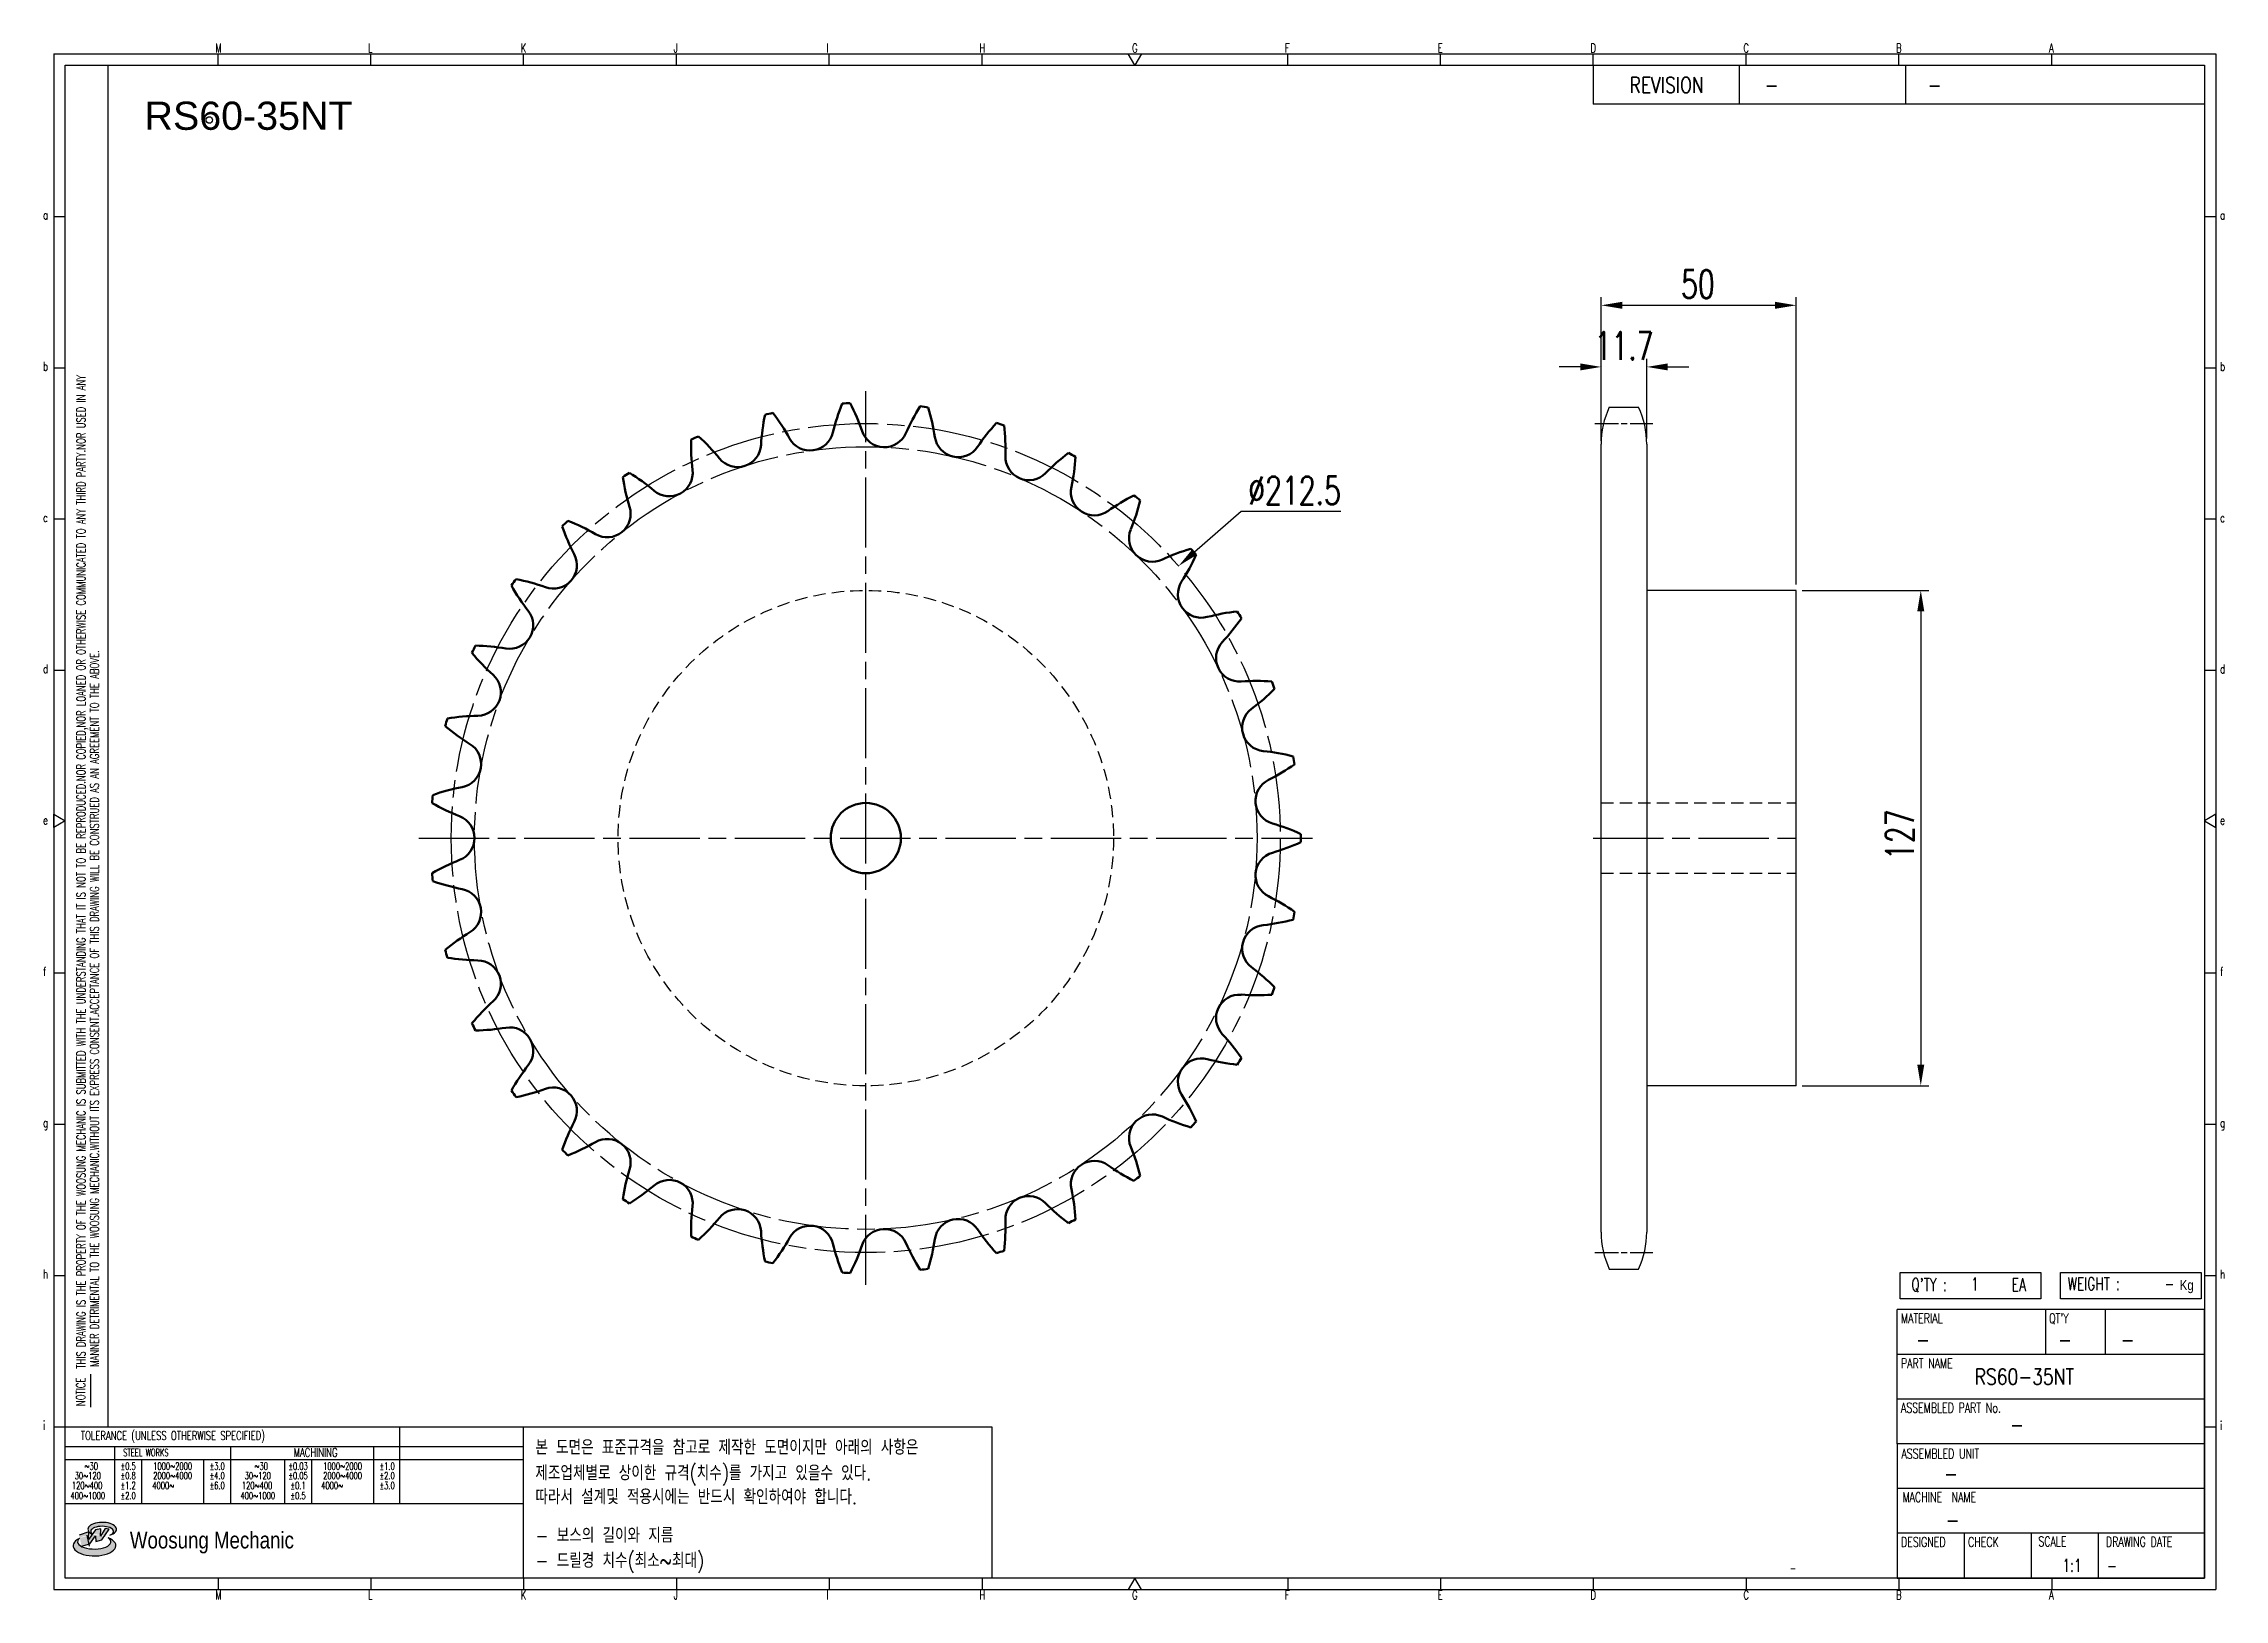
# Model space of a CAD drawing. Header units: millimetres. Extents: x 24104 to 24663, y 29 to 428.
import ezdxf
from ezdxf.enums import TextEntityAlignment as Align

# ---------------------------------------------------------------- set-up
doc = ezdxf.new("R2010")
doc.units = ezdxf.units.MM
for name, pattern in [('AM_ISO08W050', [18, 12, -1.5, 3, -1.5]), ('AM_ISO08W050x2', [9, 6, -0.75, 1.5, -0.75]), ('HIDDEN', [9.525, 6.35, -3.175])]:
    doc.linetypes.add(name, pattern=pattern)
doc.layers.add('AM_0N', color=7, linetype='Continuous', lineweight=50)
doc.layers.add('AM_7N', color=4, linetype='AM_ISO08W050', lineweight=25)
for name, color, linetype in [('HL', 2, 'HIDDEN'), ('S-DIM', 7, 'Continuous'), ('TITLE', 7, 'Continuous'), ('도면레이아웃', 7, 'Continuous')]:
    doc.layers.add(name, color=color, linetype=linetype)
doc.styles.add('HAN', font='ROMANS.shx', dxfattribs={"width": 0.7, "bigfont": 'whgtxt.shx'})
doc.styles.add('HKD_ST2', font='romans.shx', dxfattribs={"width": 0.7, "height": 4, "bigfont": '@extfont2.shx'})
doc.styles.add('HSG', font='SIMPLEX.shx', dxfattribs={"width": 0.7, "bigfont": 'HSG.shx'})
doc.styles.add('ROMANS', font='romans.shx', dxfattribs={"width": 0.7, "bigfont": 'whgtxt.shx'})
doc.styles.add('SLDTEXTSTYLE4', font='arial.ttf', dxfattribs={"width": 0.8})
doc.styles.get("Standard").update_dxf_attribs({"font": 'arial.ttf'})
doc.dimstyles.new('APP16', dxfattribs={"dimscale": 3, "dimtxt": 2.4, "dimasz": 1.8, "dimexe": 0.7, "dimexo": 0.5, "dimgap": 0.6, "dimtad": 1, "dimtoh": 1, "dimdec": 1, "dimrnd": 0.01, "dimzin": 9, "dimdsep": 46, "dimtxsty": 'HSG', "dimcen": 0, "dimclrd": 1, "dimclre": 1, "dimclrt": 256, "dimazin": 2, "dimtp": 1, "dimtm": 1, "dimtfac": 0.5, "dimtdec": 1, "dimtofl": 0, "dimtmove": 0, "dimatfit": 3, "dimfxl": 0, "dimtvp": 1, "dimtolj": 2, "dimlwd": -1, "dimlwe": -1, "dimarcsym": 0})

# ---------------------------------------------------------------- blocks, each defined once
blk = doc.blocks.new('SUYWSHJH')
at = {"layer": '도면레이아웃'}
h = blk.add_hatch(color=10, dxfattribs=at)
h.paths.add_polyline_path([(1.544, 35.177), (1.554, 34.966), (1.779, 35.034), (2.054, 35.422), (1.908, 35.446), (1.728, 35.167), (1.741, 35.439), (1.547, 35.405), (1.292, 35.041), (1.295, 35.33), (0.943, 35.208), (1.03, 34.8), (1.336, 34.885)])
edge = h.paths.add_edge_path()
edge.add_ellipse((1.795, 35.421), major_axis=(-0.53, 0), ratio=0.487785, start_angle=122.36065, end_angle=403.39574)
edge.add_line((1.411, 35.244), (1.419, 35.261))
edge.add_ellipse((1.798, 35.344), major_axis=(-0.423, 0), ratio=0.444396, start_angle=131.58977, end_angle=386.19408, ccw=False)
edge = h.paths.add_edge_path()
edge.add_ellipse((1.512, 34.815), major_axis=(-0.793, 0), ratio=0.480113, start_angle=314.67633, end_angle=590.85213)
edge.add_ellipse((1.501, 34.958), major_axis=(-0.62, 0), ratio=0.43311, start_angle=331.7024, end_angle=574.42495, ccw=False)
for p, q in [((0, 90.118), (80.15, 90.118)), ((0, 90.118), (0, 33.191)), ((6.089, 89.693), (6.089, 90.118)), ((11.753, 89.693), (11.753, 90.118)), ((17.418, 89.693), (17.418, 90.118)), ((23.082, 89.693), (23.082, 90.118)), ((28.746, 89.693), (28.746, 90.118)), ((34.411, 89.693), (34.411, 90.118)), ((45.739, 89.693), (45.739, 90.118)), ((51.404, 89.693), (51.404, 90.118)), ((57.068, 89.693), (57.068, 90.118)), ((62.732, 89.693), (62.732, 90.118)), ((68.397, 89.693), (68.397, 90.118)), ((74.061, 89.693), (74.061, 90.118)), ((80.15, 90.118), (80.15, 33.191)), ((0, 84.085), (0.425, 84.085)), ((79.725, 84.085), (80.15, 84.085)), ((0, 78.478), (0.425, 78.478)), ((79.725, 78.478), (80.15, 78.478)), ((0, 72.87), (0.425, 72.87)), ((79.725, 72.87), (80.15, 72.87)), ((0, 67.262), (0.425, 67.262)), ((79.725, 67.262), (80.15, 67.262)), ((0, 56.047), (0.425, 56.047)), ((79.725, 56.047), (80.15, 56.047)), ((0, 50.439), (0.425, 50.439)), ((79.725, 50.439), (80.15, 50.439)), ((0, 44.832), (0.425, 44.832)), ((79.725, 44.832), (80.15, 44.832)), ((1.377, 39.947), (1.377, 41.174)), ((0, 39.224), (0.425, 39.224)), ((79.725, 39.224), (80.15, 39.224)), ((0, 33.191), (80.15, 33.191)), ((6.089, 33.616), (6.089, 33.191)), ((11.753, 33.616), (11.753, 33.191)), ((17.418, 33.616), (17.418, 33.191)), ((23.082, 33.616), (23.082, 33.191)), ((28.746, 33.616), (28.746, 33.191)), ((34.411, 33.616), (34.411, 33.191)), ((45.739, 33.616), (45.739, 33.191)), ((51.404, 33.616), (51.404, 33.191)), ((57.068, 33.616), (57.068, 33.191)), ((62.732, 33.616), (62.732, 33.191)), ((68.397, 33.616), (68.397, 33.191)), ((74.061, 33.616), (74.061, 33.191))]:
    blk.add_line(p, q)
at = {"color": 2}
for p, q in [((2.017, 39.224), (2.017, 89.693)), ((0.425, 39.224), (17.418, 39.224)), ((12.816, 39.224), (12.816, 36.382)), ((17.418, 33.616), (17.418, 39.224)), ((0.425, 38.487), (17.418, 38.487)), ((0.425, 38.012), (17.418, 38.012)), ((2.257, 38.487), (2.257, 36.382)), ((3.257, 38.012), (3.257, 36.382)), ((5.557, 38.012), (5.557, 36.382)), ((6.557, 38.5), (6.557, 36.382)), ((8.557, 38.012), (8.557, 36.382)), ((9.557, 38.026), (9.557, 36.382)), ((11.857, 38.487), (11.857, 36.382)), ((0.425, 36.382), (17.418, 36.382))]:
    blk.add_line(p, q, dxfattribs=at)
at = {"color": 6, "ltscale": 0.5}
for p, q in [((57.068, 89.693), (57.068, 88.246)), ((62.47, 89.693), (62.47, 88.246)), ((68.635, 89.693), (68.635, 88.246)), ((79.725, 88.246), (57.068, 88.246)), ((68.336, 38.59), (68.336, 43.563)), ((79.725, 43.563), (68.336, 43.563)), ((73.827, 43.563), (73.827, 41.905)), ((76.037, 43.563), (76.037, 41.905)), ((79.725, 38.59), (79.725, 43.563)), ((79.725, 41.905), (68.336, 41.905)), ((79.725, 40.248), (68.336, 40.248)), ((68.336, 38.59), (68.336, 33.616)), ((79.725, 38.59), (68.336, 38.59)), ((79.725, 33.616), (79.725, 38.59)), ((79.725, 36.932), (68.336, 36.932)), ((79.725, 35.274), (68.336, 35.274)), ((70.822, 33.616), (70.822, 35.274)), ((73.309, 33.616), (73.309, 35.274)), ((75.796, 33.616), (75.796, 35.274)), ((68.336, 33.616), (79.725, 33.616))]:
    blk.add_line(p, q, dxfattribs=at)
for points in [[(40.075, 89.693), (39.83, 90.118), (40.32, 90.118)], [(0.425, 89.693), (79.725, 89.693), (79.725, 33.616), (0.425, 33.616)], [(0.425, 61.679), (0, 61.433), (0, 61.924)], [(79.725, 61.679), (80.15, 61.433), (80.15, 61.924)], [(40.075, 33.616), (39.83, 33.191), (40.32, 33.191)]]:
    blk.add_lwpolyline(points, close=True)
at = {"layer": 'TITLE', "color": 20}
for p, q in [((68.449, 43.961), (68.449, 44.936)), ((68.449, 44.936), (73.654, 44.936)), ((73.654, 44.936), (73.654, 43.961)), ((74.39, 43.961), (74.39, 44.936)), ((74.39, 44.936), (79.595, 44.936)), ((79.595, 44.936), (79.595, 43.961)), ((73.654, 43.961), (68.449, 43.961)), ((79.595, 43.961), (74.39, 43.961))]:
    blk.add_line(p, q, dxfattribs=at)
at = {"layer": '도면레이아웃'}
for p, q in [((1.295, 35.33), (0.943, 35.208)), ((1.03, 34.8), (1.336, 34.885)), ((1.224, 35.208), (1.311, 34.8)), ((1.224, 35.208), (1.224, 35.208)), ((1.547, 35.405), (1.292, 35.041)), ((1.292, 35.041), (1.295, 35.33)), ((1.336, 34.885), (1.544, 35.177)), ((1.419, 35.261), (1.411, 35.244)), ((1.544, 35.177), (1.554, 34.966)), ((1.741, 35.439), (1.547, 35.405)), ((1.554, 34.966), (1.779, 35.034)), ((1.908, 35.446), (1.728, 35.167)), ((1.728, 35.167), (1.741, 35.439)), ((1.779, 35.034), (2.054, 35.422)), ((2.054, 35.422), (1.908, 35.446))]:
    blk.add_line(p, q, dxfattribs=at)
for centre, major_axis, ratio, start_param, end_param in [((1.795, 35.421), (-0.53, 0), 0.487785, 2.135596, 7.040584), ((1.512, 34.815), (-0.793, 0), 0.480113, 5.492138, 10.312315), ((1.501, 34.958), (-0.62, 0), 0.43311, 5.789299, 10.025607), ((1.798, 35.344), (-0.423, 0), 0.444396, 2.296675, 6.740358)]:
    blk.add_ellipse(centre, major_axis=major_axis, ratio=ratio, start_param=start_param, end_param=end_param, dxfattribs=at)
at = {"color": 4, "style": 'HKD_ST2', "width": 0.7}
for s, p in [('M', (5.988, 90.164)), ('L', (11.652, 90.164)), ('K', (17.316, 90.164)), ('J', (22.981, 90.164)), ('I', (28.645, 90.164)), ('H', (34.309, 90.164)), ('G', (39.974, 90.164)), ('F', (45.638, 90.164)), ('E', (51.302, 90.164)), ('D', (56.967, 90.164)), ('C', (62.631, 90.164)), ('B', (68.295, 90.164)), ('A', (73.96, 90.164)), ('a', (-0.395, 83.976)), ('a', (80.305, 83.97)), ('b', (-0.395, 78.368)), ('b', (80.305, 78.362)), ('c', (-0.395, 72.76)), ('c', (80.305, 72.754)), ('d', (-0.395, 67.153)), ('d', (80.305, 67.147)), ('e', (-0.395, 61.545)), ('e', (80.305, 61.539)), ('f', (-0.395, 55.937)), ('f', (80.305, 55.931)), ('g', (-0.395, 50.33)), ('g', (80.305, 50.324)), ('h', (-0.395, 44.722)), ('h', (80.305, 44.716)), ('i', (-0.395, 39.114)), ('i', (80.305, 39.108)), ('M', (5.988, 32.824)), ('L', (11.652, 32.824)), ('K', (17.316, 32.824)), ('J', (22.981, 32.824)), ('I', (28.645, 32.824)), ('H', (34.309, 32.824)), ('G', (39.974, 32.824)), ('F', (45.638, 32.824)), ('E', (51.302, 32.824)), ('D', (56.967, 32.824)), ('C', (62.631, 32.824)), ('B', (68.295, 32.824)), ('A', (73.96, 32.824))]:
    blk.add_text(s, height=0.326, dxfattribs=at).set_placement(p)
for s, height, style, width, p in [('REVISION', 0.5806, 'HAN', 0.8, (58.415, 88.664)), ('-', 0.581, 'HAN', 0.8, (63.426, 88.664)), ('-', 0.581, 'HAN', 0.8, (69.468, 88.664)), ("Q'TY : ", 0.4746, 'HKD_ST2', 0.7, (68.857, 44.253)), ('1', 0.475, 'HKD_ST2', 0.7, (71.071, 44.275)), ('EA', 0.4746, 'HKD_ST2', 0.7, (72.578, 44.253)), ('WEIGHT : ', 0.4746, 'HKD_ST2', 0.7, (74.65, 44.286)), ('-', 0.581, 'HAN', 0.8, (69.029, 42.157)), ('-', 0.581, 'HAN', 0.8, (74.289, 42.157)), ('-', 0.581, 'HAN', 0.8, (76.623, 42.157)), ('-', 0.581, 'HAN', 0.8, (72.515, 39.013)), ('-', 0.581, 'HAN', 0.8, (70.067, 37.189)), ('-', 0.581, 'HAN', 0.8, (70.126, 35.48)), ('1:1', 0.4746, 'HKD_ST2', 0.7, (74.458, 33.848)), ('-', 0.475, 'HKD_ST2', 0.7, (76.112, 33.837))]:
    blk.add_text(s, height=height, dxfattribs=dict(style=style, width=width)).set_placement(p)
at = {"color": 6, "style": 'HKD_ST2', "width": 0.7}
for s, p in [(' THIS DRAWING IS THE PROPERTY OF THE WOOSUNG MECHANIC IS SUBMITTED WITH THE UNDERSTANDING THAT IT IS NOT TO BE REPRODUCED.NOR COPIED,NOR LOANED OR OTHERWISE COMMUNICATED TO ANY THIRD PARTY.NOR USED IN ANY', (1.173, 41.217)), ('MANNER DETRIMENTAL TO THE WOOSUNG MECHANIC.WITHOUT ITS EXPRESS CONSENT.ACCEPTANCE OF THIS DRAWING WILL BE CONSTRUED AS AN AGREEMENT TO THE ABOVE.', (1.672, 41.447))]:
    blk.add_text(s, height=0.326266, rotation=90, dxfattribs=at).set_placement(p)
at = {"style": 'HKD_ST2', "width": 0.7}
blk.add_text('-', height=0.475, dxfattribs=at).set_placement((78.613, 44.286), align=Align.RIGHT)
at = {"color": 4, "style": 'HKD_ST2', "width": 0.7}
for s, height, p in [('MATERIAL', 0.3651, (68.474, 43.425)), ("QT'Y", 0.3651, (73.965, 43.425)), ('PART NAME', 0.3651, (68.474, 41.756)), ('ASSEMBLED PART No.', 0.36511, (68.474, 40.109)), ('ASSEMBLED UNIT', 0.36511, (68.49, 38.408)), ('MACHINE  NAME', 0.36511, (68.532, 36.794)), ('DESIGNED', 0.3651, (68.474, 35.136)), ('CHECK', 0.3651, (70.961, 35.136)), ('SCALE', 0.3651, (73.566, 35.153)), ('DRAWING DATE', 0.36511, (76.071, 35.141))]:
    blk.add_text(s, height=height, dxfattribs=at).set_placement(p, align=Align.TOP_LEFT)
at = {"style": 'HKD_ST2', "width": 0.7}
blk.add_text('NOTICE', height=0.3263, rotation=90, dxfattribs=at).set_placement((1.163, 39.988))
for s, height, style, width, p in [('TOLERANCE (UNLESS OTHERWISE SPECIFIED)', 0.32627, 'HKD_ST2', 0.7, (4.417, 38.896)), ('-', 0.326, 'ROMANS', 0.65, (64.469, 33.975))]:
    blk.add_text(s, height=height, dxfattribs=dict(style=style, width=width)).set_placement(p, align=Align.MIDDLE_CENTER)
at = {"color": 4, "style": 'HKD_ST2', "width": 0.7}
for s, height, p in [('STEEL WORKS', 0.26101, (3.416, 38.268)), ('MACHINING', 0.3263, (9.707, 38.27)), ('%%P0.5', 0.261, (2.757, 37.762)), ('%%P0.8', 0.261, (2.757, 37.411)), ('%%P3.0', 0.261, (6.057, 37.762)), ('%%P4.0', 0.261, (6.057, 37.411)), ('%%P0.03', 0.261, (9.057, 37.762)), ('%%P0.05', 0.261, (9.057, 37.411)), ('%%P1.0', 0.261, (12.357, 37.762)), ('%%P2.0', 0.261, (12.357, 37.411)), ('%%P1.2', 0.261, (2.757, 37.045)), ('%%P2.0', 0.261, (2.757, 36.67)), ('%%P6.0', 0.261, (6.057, 37.045)), ('%%P0.1', 0.261, (9.057, 37.045)), ('%%P0.5', 0.261, (9.057, 36.67)), ('%%P3.0', 0.261, (12.357, 37.045))]:
    blk.add_text(s, height=height, dxfattribs=at).set_placement(p, align=Align.MIDDLE)
for s, height, p in [('30%%126120', 0.261, (1.263, 37.411)), ('%%12630', 0.261, (1.389, 37.762)), ('2000%%1264000', 0.26101, (4.407, 37.411)), ('1000%%1262000', 0.26101, (4.407, 37.762)), ('30%%126120', 0.261, (7.563, 37.411)), ('%%12630', 0.261, (7.689, 37.762)), ('2000%%1264000', 0.26101, (10.707, 37.411)), ('1000%%1262000', 0.26101, (10.707, 37.762)), ('400%%1261000', 0.26101, (1.263, 36.67)), ('120%%126400', 0.26101, (1.237, 37.045)), ('4000%%126', 0.261, (4.061, 37.045)), ('400%%1261000', 0.26101, (7.563, 36.67)), ('120%%126400', 0.26101, (7.537, 37.045)), ('4000%%126', 0.261, (10.321, 37.045))]:
    blk.add_text(s, height=height, dxfattribs=at).set_placement(p, align=Align.MIDDLE_CENTER)
at = {"color": 1, "style": 'SLDTEXTSTYLE4', "width": 0.8}
blk.add_text('Woosung Mechanic', height=0.61957, dxfattribs=at).set_placement((2.822, 34.711))
at = {"layer": 'TITLE', "width": 0.8}
blk.add_text('Kg', height=0.3789, dxfattribs=at).set_placement((78.807, 44.286))
blk = doc.blocks.new('*D2')
at = {"layer": 'Defpoints', "color": 0, "transparency": 16777216}
for p in [(24395.03, 293.99), (24234.68, 154.51)]:
    blk.add_point(p, dxfattribs=at)
at = {"layer": 'S-DIM', "color": 1, "transparency": 16777216}
for p, q in [((24411.07, 307.94), (24399.1, 297.53)), ((24436.63, 307.94), (24411.07, 307.94))]:
    blk.add_line(p, q, dxfattribs=at)
blk.add_solid([(24398.51, 298.21), (24399.69, 296.85), (24395.03, 293.99)], dxfattribs=at)
at = {"layer": 'S-DIM', "transparency": 16777216, "insert": (24424.75, 313.34), "char_height": 7.2, "attachment_point": 5, "style": 'HSG'}
blk.add_mtext('\\A2;∅212.5', dxfattribs=at)
blk = doc.blocks.new('*D3')
at = {"layer": 'Defpoints', "color": 0, "transparency": 16777216}
for p in [(24515.04, 345.02), (24503.37, 326.51), (24515.04, 325.21)]:
    blk.add_point(p, dxfattribs=at)
at = {"layer": 'S-DIM', "color": 1, "transparency": 16777216}
for p, q in [((24503.37, 328.01), (24503.37, 347.12)), ((24515.04, 326.71), (24515.04, 347.12)), ((24497.97, 345.02), (24492.57, 345.02)), ((24520.44, 345.02), (24525.84, 345.02))]:
    blk.add_line(p, q, dxfattribs=at)
for points in [[(24497.97, 345.92), (24497.97, 344.12), (24503.37, 345.02)], [(24520.44, 345.92), (24520.44, 344.12), (24515.04, 345.02)]]:
    blk.add_solid(points, dxfattribs=at)
at = {"layer": 'S-DIM', "transparency": 16777216, "insert": (24509.2, 350.42), "char_height": 7.2, "attachment_point": 5, "style": 'HSG'}
blk.add_mtext('\\A2;11.7', dxfattribs=at)
blk = doc.blocks.new('*D4')
at = {"layer": 'Defpoints', "color": 0, "transparency": 16777216}
for p in [(24553.34, 360.81), (24503.34, 324.55), (24553.34, 287.75)]:
    blk.add_point(p, dxfattribs=at)
at = {"layer": 'S-DIM', "color": 1, "transparency": 16777216}
for p, q in [((24503.34, 326.05), (24503.34, 362.91)), ((24508.74, 360.81), (24547.94, 360.81)), ((24553.34, 289.25), (24553.34, 362.91))]:
    blk.add_line(p, q, dxfattribs=at)
for points in [[(24508.74, 361.71), (24508.74, 359.91), (24503.34, 360.81)], [(24547.94, 361.71), (24547.94, 359.91), (24553.34, 360.81)]]:
    blk.add_solid(points, dxfattribs=at)
at = {"layer": 'S-DIM', "transparency": 16777216, "insert": (24528.15, 366.21), "char_height": 7.2, "attachment_point": 5, "style": 'HSG'}
blk.add_mtext('\\A2;50', dxfattribs=at)
blk = doc.blocks.new('*D5')
at = {"layer": 'Defpoints', "color": 0, "transparency": 16777216}
for p in [(24553.34, 287.75), (24553.34, 160.75), (24585.28, 160.75)]:
    blk.add_point(p, dxfattribs=at)
at = {"layer": 'S-DIM', "color": 1, "transparency": 16777216}
for p, q in [((24554.84, 287.75), (24587.38, 287.75)), ((24585.28, 282.35), (24585.28, 166.15)), ((24554.84, 160.75), (24587.38, 160.75))]:
    blk.add_line(p, q, dxfattribs=at)
for points in [[(24584.38, 282.35), (24586.18, 282.35), (24585.28, 287.75)], [(24584.38, 166.15), (24586.18, 166.15), (24585.28, 160.75)]]:
    blk.add_solid(points, dxfattribs=at)
at = {"layer": 'S-DIM', "transparency": 16777216, "insert": (24579.88, 225.11), "char_height": 7.2, "attachment_point": 5, "rotation": 90, "style": 'HSG'}
blk.add_mtext('\\A2;127', dxfattribs=at)

msp = doc.modelspace()

# ---------------------------------------------------------------- linework, layer by layer
for p, q in [((24505.42, 334.71), (24512.95, 334.71)), ((24503.34, 123.28), (24503.34, 325.21)), ((24515.04, 325.21), (24515.04, 123.28)), ((24553.34, 287.75), (24515.04, 287.75)), ((24553.34, 160.75), (24553.34, 287.75)), ((24553.34, 160.75), (24515.04, 160.75)), ((24505.42, 113.78), (24512.95, 113.78))]:
    msp.add_line(p, q)
at = {"color": 4}
msp.add_lwpolyline([(24227.14, 73.37), (24347.19, 73.37), (24347.19, 34.59), (24227.14, 34.59)], close=True, dxfattribs=at)
msp.add_circle((24146.57, 408.31), 0.835)
for centre, start, end in [((24526.04, 325.21), 155.2599, 180), ((24492.34, 325.21), 0, 24.7401), ((24526.04, 123.28), 180, 204.7401), ((24492.34, 123.28), 335.2599, 0)]:
    msp.add_arc(centre, 22.7, start, end)
at = {"layer": 'AM_0N'}
msp.add_circle((24314.85, 224.25), 9, dxfattribs=at)
for centre, radius, start, end in [((24357.83, 315.78), 52.88, 157.9564, 166.4286), ((24314.85, 224.25), 111.55, 92.0411, 93.1018), ((24263.84, 311.56), 52.88, 18.7143, 27.1864), ((24340.8, 321.99), 52.88, 168.2422, 176.7143), ((24314.85, 224.25), 111.55, 102.3268, 103.3875), ((24249.07, 301.05), 52.88, 29, 37.4721), ((24373.49, 306.64), 52.88, 147.6707, 156.1429), ((24314.85, 224.25), 111.55, 81.7553, 82.8161), ((24280.25, 319.27), 52.88, 8.4286, 16.9007), ((24387.26, 294.85), 52.88, 137.385, 145.8571), ((24314.85, 224.25), 111.55, 71.4696, 72.5304), ((24297.78, 323.92), 52.88, 358.1429, 6.615), ((24322.93, 325.05), 52.88, 178.5279, 187), ((24314.85, 224.25), 111.55, 112.6125, 113.6732), ((24236.42, 288.07), 52.88, 39.2857, 47.7578), ((24282, 325.36), 6.01, 219.2857, 356.7143), ((24300.58, 329.6), 6.01, 209, 346.4286), ((24319.62, 330.46), 6.01, 198.7143, 336.1429), ((24338.51, 327.9), 6.01, 188.4286, 325.8571), ((24356.64, 322.01), 6.01, 178.1429, 315.5714), ((24398.7, 280.78), 52.88, 127.0993, 135.5714), ((24314.85, 224.25), 111.55, 61.1839, 62.2447), ((24315.85, 325.37), 52.88, 347.8571, 356.3293), ((24314.85, 224.25), 111.55, 122.8982, 123.9589), ((24304.8, 324.87), 52.88, 188.8136, 197.2857), ((24226.28, 273.04), 52.88, 49.5714, 58.0436), ((24264.47, 317.87), 6.01, 229.5714, 7), ((24373.43, 312.98), 6.01, 167.8571, 305.2857), ((24248.57, 307.37), 6.01, 239.8571, 17.2857), ((24407.45, 264.9), 52.88, 116.8136, 125.2857), ((24333.89, 323.57), 52.88, 337.5714, 346.0436), ((24314.85, 224.25), 111.55, 50.8982, 51.9589), ((24314.85, 224.25), 111.55, 133.1839, 134.2447), ((24287, 321.46), 52.88, 199.0993, 207.5714), ((24218.99, 256.44), 52.88, 59.8571, 68.3293), ((24388.33, 301.09), 6.01, 157.5714, 295), ((24234.79, 294.2), 6.01, 250.1429, 27.5714), ((24413.22, 247.72), 52.88, 106.5279, 115), ((24351.32, 318.57), 52.88, 327.2857, 335.7578), ((24314.85, 224.25), 111.55, 40.6125, 41.6732), ((24314.85, 224.25), 111.55, 143.4696, 144.5304), ((24270.09, 314.92), 52.88, 209.385, 217.8571), ((24214.78, 238.81), 52.88, 70.1429, 78.615), ((24400.87, 286.74), 6.01, 147.2857, 284.7143), ((24223.59, 278.78), 6.01, 260.4286, 37.8571), ((24415.83, 229.78), 52.88, 96.2422, 104.7143), ((24367.57, 310.54), 52.88, 317, 325.4721), ((24314.85, 224.25), 111.55, 30.3268, 31.3875), ((24410.64, 270.38), 6.01, 137, 274.4286), ((24314.85, 224.25), 111.55, 153.7553, 154.8161), ((24254.61, 305.47), 52.88, 219.6707, 228.1429), ((24213.79, 220.7), 52.88, 80.4286, 88.9007), ((24215.32, 261.61), 6.01, 270.7143, 48.1429), ((24415.19, 211.66), 52.88, 85.9564, 94.4286), ((24314.85, 224.25), 111.55, 20.0411, 21.1018), ((24417.34, 252.53), 6.01, 126.7143, 264.1429), ((24382.13, 299.74), 52.88, 306.7143, 315.1864), ((24314.85, 224.25), 111.55, 164.0411, 165.1018), ((24241.08, 293.41), 52.88, 229.9564, 238.4286), ((24216.05, 202.72), 52.88, 90.7143, 99.1864), ((24210.24, 243.23), 6.01, 281, 58.4286), ((24411.33, 193.95), 52.88, 75.6707, 84.1429), ((24394.53, 286.52), 52.88, 296.4286, 304.9007), ((24314.85, 224.25), 111.55, 9.7553, 10.8161), ((24314.85, 224.25), 111.55, 174.3268, 175.3875), ((24221.48, 185.42), 52.88, 101, 109.4721), ((24420.75, 233.78), 6.01, 116.4286, 253.8571), ((24229.92, 279.13), 52.88, 240.2422, 248.7143), ((24208.54, 224.25), 6.01, 291.2857, 68.7143), ((24404.37, 177.21), 52.88, 65.385, 73.8571), ((24314.85, 224.25), 111.55, 359.4696, 0.5304), ((24229.92, 169.37), 52.88, 111.2857, 119.7578), ((24420.75, 214.72), 6.01, 106.1429, 243.5714), ((24404.37, 271.29), 52.88, 286.1429, 294.615), ((24314.85, 224.25), 111.55, 184.6125, 185.6732), ((24221.48, 263.08), 52.88, 250.5279, 259), ((24210.24, 205.26), 6.01, 301.5714, 79), ((24394.53, 161.98), 52.88, 55.0993, 63.5714), ((24417.34, 195.96), 6.01, 95.8571, 233.2857), ((24411.33, 254.55), 52.88, 275.8571, 284.3293), ((24314.85, 224.25), 111.55, 349.1839, 350.2447), ((24241.08, 155.09), 52.88, 121.5714, 130.0436), ((24314.85, 224.25), 111.55, 194.8982, 195.9589), ((24216.05, 245.78), 52.88, 260.8136, 269.2857), ((24215.32, 186.89), 6.01, 311.8571, 89.2857), ((24382.13, 148.75), 52.88, 44.8136, 53.2857), ((24314.85, 224.25), 111.55, 338.8982, 339.9589), ((24254.61, 143.02), 52.88, 131.8571, 140.3293), ((24410.64, 178.12), 6.01, 85.5714, 223), ((24415.19, 236.84), 52.88, 265.5714, 274.0436), ((24314.85, 224.25), 111.55, 205.1839, 206.2447), ((24213.79, 227.79), 52.88, 271.0993, 279.5714), ((24223.59, 169.72), 6.01, 322.1429, 99.5714), ((24367.57, 137.95), 52.88, 34.5279, 43), ((24400.87, 161.76), 6.01, 75.2857, 212.7143), ((24314.85, 224.25), 111.55, 328.6125, 329.6732), ((24270.09, 133.57), 52.88, 142.1429, 150.615), ((24415.83, 218.72), 52.88, 255.2857, 263.7578), ((24314.85, 224.25), 111.55, 215.4696, 216.5304), ((24214.78, 209.69), 52.88, 281.385, 289.8571), ((24234.79, 154.3), 6.01, 332.4286, 109.8571), ((24351.32, 129.93), 52.88, 24.2422, 32.7143), ((24287, 127.04), 52.88, 152.4286, 160.9007), ((24388.33, 147.4), 6.01, 65, 202.4286), ((24413.22, 200.78), 52.88, 245, 253.4721), ((24314.85, 224.25), 111.55, 318.3268, 319.3875), ((24218.99, 192.06), 52.88, 291.6707, 300.1429), ((24248.57, 141.12), 6.01, 342.7143, 120.1429), ((24314.85, 224.25), 111.55, 225.7553, 226.8161), ((24373.43, 135.52), 6.01, 54.7143, 192.1429), ((24407.45, 183.59), 52.88, 234.7143, 243.1864), ((24333.89, 124.93), 52.88, 13.9564, 22.4286), ((24304.8, 123.62), 52.88, 162.7143, 171.1864), ((24226.28, 175.46), 52.88, 301.9564, 310.4286), ((24264.47, 130.62), 6.01, 353, 130.4286), ((24315.85, 123.13), 52.88, 3.6707, 12.1429), ((24314.85, 224.25), 111.55, 308.0411, 309.1018), ((24314.85, 224.25), 111.55, 236.0411, 237.1018), ((24322.93, 123.45), 52.88, 173, 181.4721), ((24282, 123.13), 6.01, 3.2857, 140.7143), ((24356.64, 126.49), 6.01, 44.4286, 181.8571), ((24398.7, 167.71), 52.88, 224.4286, 232.9007), ((24236.42, 160.42), 52.88, 312.2422, 320.7143), ((24340.8, 126.51), 52.88, 183.2857, 191.7578), ((24300.58, 118.89), 6.01, 13.5714, 151), ((24319.62, 118.04), 6.01, 23.8571, 161.2857), ((24338.51, 120.6), 6.01, 34.1429, 171.5714), ((24387.26, 153.65), 52.88, 214.1429, 222.615), ((24297.78, 124.58), 52.88, 353.385, 1.8571), ((24314.85, 224.25), 111.55, 297.7553, 298.8161), ((24314.85, 224.25), 111.55, 246.3268, 247.3875), ((24249.07, 147.44), 52.88, 322.5279, 331), ((24357.83, 132.71), 52.88, 193.5714, 202.0436), ((24263.84, 136.93), 52.88, 332.8136, 341.2857), ((24373.49, 141.86), 52.88, 203.8571, 212.3293), ((24280.25, 129.23), 52.88, 343.0993, 351.5714), ((24314.85, 224.25), 111.55, 287.4696, 288.5304), ((24314.85, 224.25), 111.55, 256.6125, 257.6732), ((24314.85, 224.25), 111.55, 266.8982, 267.9589), ((24314.85, 224.25), 111.55, 277.1839, 278.2447)]:
    msp.add_arc(centre, radius, start, end, dxfattribs=at)
at = {"layer": 'AM_7N', "linetype": 'AM_ISO08W050x2', "ltscale": 3}
for p, q in [((24314.85, 109.7), (24314.85, 338.79)), ((24200.31, 224.25), (24429.4, 224.25)), ((24501.34, 224.25), (24555.34, 224.25))]:
    msp.add_line(p, q, dxfattribs=at)
at = {"layer": 'AM_7N', "linetype": 'AM_ISO08W050x2'}
for p, q in [((24501.77, 330.51), (24516.6, 330.51)), ((24501.77, 117.99), (24516.6, 117.99))]:
    msp.add_line(p, q, dxfattribs=at)
at = {"layer": 'AM_7N', "linetype": 'AM_ISO08W050x2', "ltscale": 3}
for radius in [106.26, 100.3]:
    msp.add_circle((24314.85, 224.25), radius, dxfattribs=at)
at = {"layer": 'HL', "ltscale": 0.5}
for p, q in [((24503.34, 233.25), (24553.34, 233.25)), ((24503.34, 215.25), (24553.34, 215.25))]:
    msp.add_line(p, q, dxfattribs=at)
msp.add_circle((24314.85, 224.25), 63.5, dxfattribs=at)

# ---------------------------------------------------------------- block references
at = {"xscale": 6.915174302170472, "yscale": 6.915174302170472, "zscale": 6.915174302170472}
msp.add_blockref('SUYWSHJH', (24106.7, -197.87), dxfattribs=at)

# ---------------------------------------------------------------- texts
at = {"color": 2}
msp.add_text('RS60-35NT', height=7.225, dxfattribs=at).set_placement((24129.98, 405.79))
at = {"style": 'HAN', "width": 0.8}
msp.add_text('RS60-35NT', height=4.015, dxfattribs=at).set_placement((24599.11, 84.17))
at = {"color": 4, "style": 'HAN', "width": 0.8}
for s, p in [('본 도면은 표준규격을 참고로 제작한 도면이지만 아래의 사항은', (24230.15, 66.19)), ('제조업체별로 상이한 규격(치수)를 가지고 있을수 있다.', (24230.15, 59.61)), ('따라서 설계및 적용시에는 반드시 확인하여야 합니다.', (24230.15, 53.5)), ('- 보스의 길이와 지름', (24230.15, 43.64)), ('- 드릴경 치수(최소~최대)', (24230.15, 37.17))]:
    msp.add_text(s, height=3.7989, dxfattribs=at).set_placement(p)

# ---------------------------------------------------------------- dimensions: what is measured, and where the dimension line sits
at = {"layer": 'S-DIM', "color": 1}
for base, p1, p2, picture, middle in [((24553.34, 360.81), (24503.34, 324.55), (24553.34, 287.75), '*D4', (24528.15, 360.81)), ((24515.04, 345.02), (24503.37, 326.51), (24515.04, 325.21), '*D3', (24509.2, 345.02))]:
    dim = msp.add_linear_dim(base=base, p1=p1, p2=p2, dimstyle='APP16', dxfattribs=at)
    dim.commit()
    dim.dimension.update_dxf_attribs({"geometry": picture, "text_midpoint": middle, "dimtype": 128})
dim = msp.add_diameter_dim_2p(p1=(24234.68, 154.51), p2=(24395.03, 293.99), dimstyle='APP16', dxfattribs=at)
dim.commit()
dim.dimension.update_dxf_attribs({"geometry": '*D2', "text_midpoint": (24424.75, 307.94), "dimtype": 131})
dim = msp.add_linear_dim(base=(24585.28, 160.75), p1=(24553.34, 287.75), p2=(24553.34, 160.75), angle=90, dimstyle='APP16', dxfattribs=at)
dim.commit()
dim.dimension.update_dxf_attribs({"geometry": '*D5', "text_midpoint": (24585.28, 225.11), "dimtype": 128})

doc.saveas('drawing.dxf')
